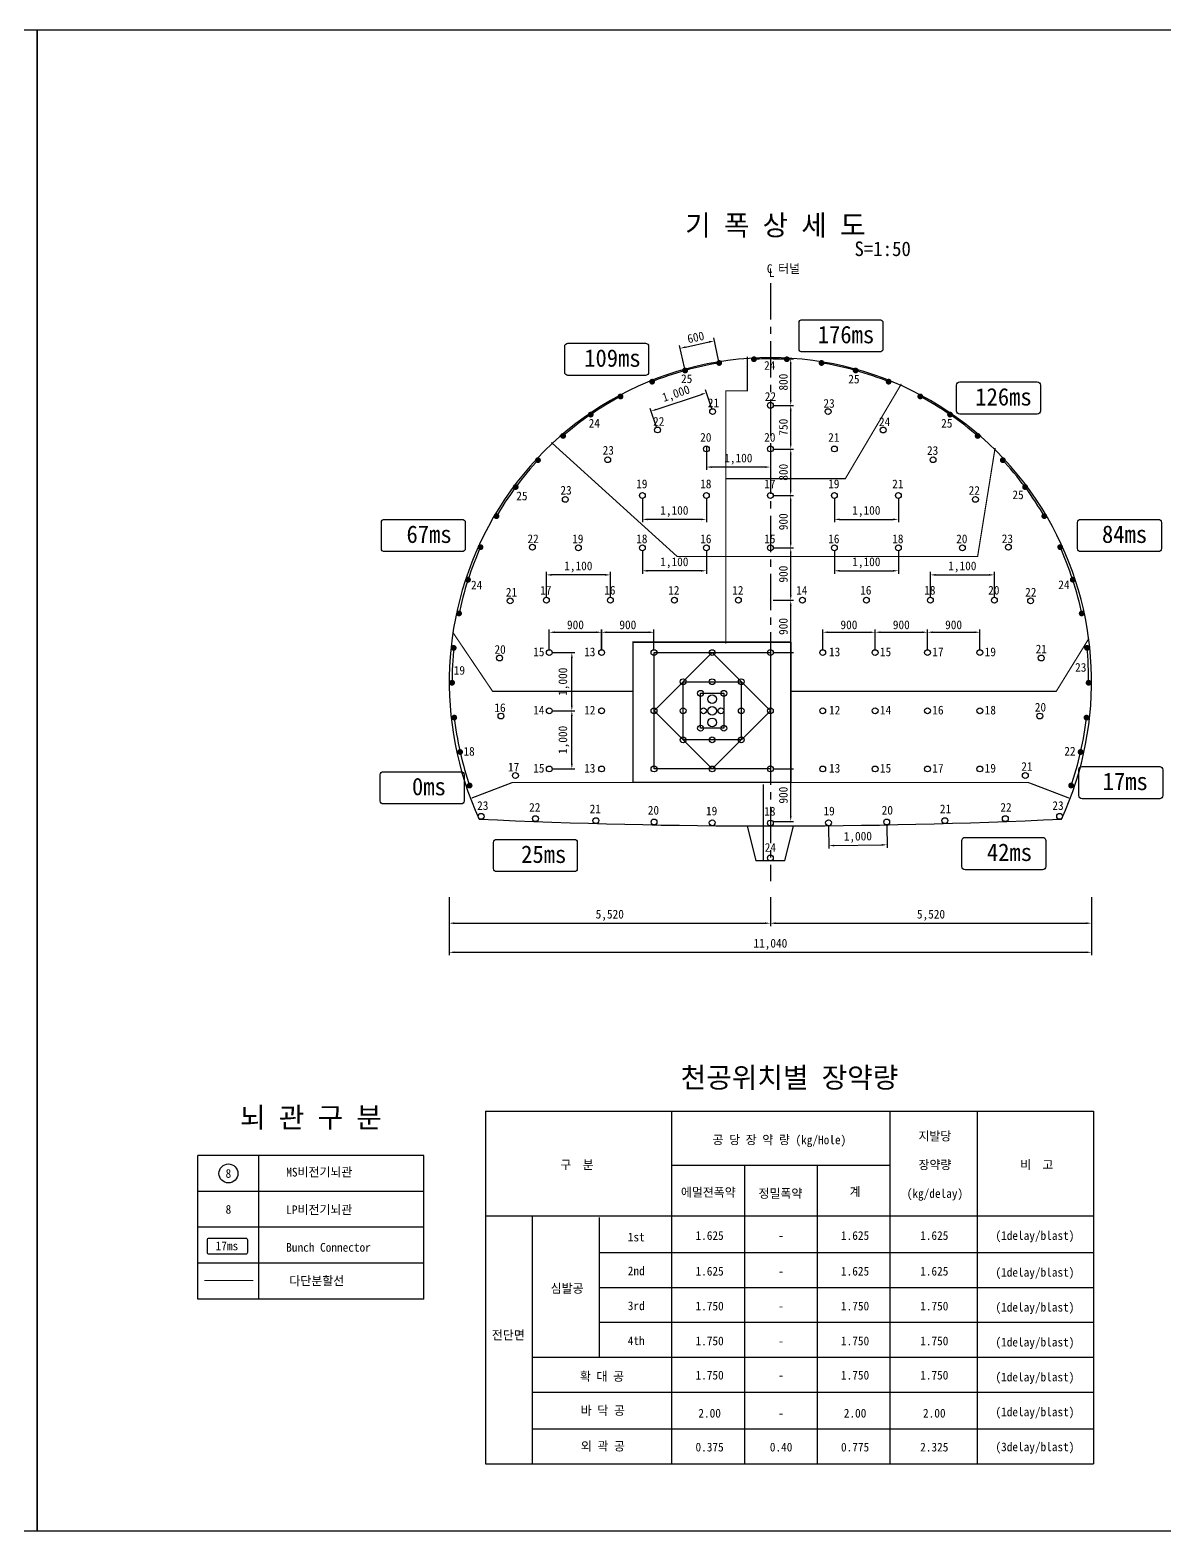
# Model space of a CAD drawing. Header units: millimetres. Extents: x -38550 to 41050, y -545 to 31259.
# Drawn here: x 1125 to 20631, y 2900 to 28700 of the extents above; entities that cross this region are included whole.
import ezdxf
from ezdxf.enums import TextEntityAlignment as Align

# ---------------------------------------------------------------- set-up
doc = ezdxf.new("R2010")
doc.units = ezdxf.units.MM
doc.header["$LTSCALE"] = 500
doc.header["$PDMODE"] = 1
doc.linetypes.add('A-CENTR01', pattern=[2, 1.25, -0.25, 0.25, -0.25])
doc.linetypes.add('A-DASHD01', pattern=[0.75, 0.5, -0.25])
for name, color, linetype in [('CS-BLST', 4, 'Continuous'), ('CS-BLST-HIDL', 2, 'A-DASHD01'), ('CS-BLST-LIN1', 2, 'Continuous'), ('CS-BLST-LIN3', 2, 'Continuous'), ('CS-BLST-TEX1', 6, 'Continuous'), ('CS-BLST-TEX2', 3, 'Continuous'), ('CS-CNTL', 1, 'A-CENTR01'), ('CS-DIMS', 1, 'Continuous'), ('CS-EXCV', 3, 'E-DIGLN01'), ('CS-MISC', 2, 'Continuous'), ('CS-TABL', 3, 'Continuous'), ('CS-TABL-LIN1', 4, 'Continuous'), ('CS-TABL-LIN2', 1, 'Continuous'), ('CS-TABL-TEX1', 6, 'Continuous'), ('CS-TABL-TEX2', 3, 'Continuous'), ('CS-TEX1', 6, 'Continuous'), ('CS-TEXT', 3, 'Continuous'), ('CX-PAPR', 2, 'Continuous')]:
    doc.layers.add(name, color=color, linetype=linetype)
doc.styles.get("Standard").update_dxf_attribs({"font": ''})
doc.styles.add('굴림체', font='')
doc.styles.get('Standard').set_extended_font_data('GulimChe')
doc.styles.get('굴림체').set_extended_font_data('GulimChe')
doc.linetypes.add('E-DIGLN01', pattern='A,0.9,-0.2,[19,kscals.shx,S=0.1,R=180,X=0,Y=0],0.9', length=2)
doc.dimstyles.new('DIM01-50', dxfattribs={"dimscale": 50, "dimtxt": 3, "dimasz": 1.8, "dimexe": 1, "dimexo": 1, "dimgap": 1, "dimtad": 1, "dimdec": 0, "dimzin": 9, "dimdsep": 46, "dimlunit": 6, "dimtxsty": '굴림체', "dimcen": 2.5, "dimclrt": 3, "dimadec": 4, "dimazin": 0, "dimtfac": 1, "dimtdec": 0, "dimtmove": 2, "dimatfit": 3, "dimfxl": 1, "dimtolj": 1, "dimtzin": 0, "dimarcsym": 0})

# ---------------------------------------------------------------- blocks, each defined once
blk = doc.blocks.new('*D4')
at = {"layer": 'CS-DIMS', "color": 0, "lineweight": -2, "transparency": 16777216}
for p, q in [((8329, 13797), (8329, 13297)), ((13849, 13797), (13849, 13297)), ((8419, 13347), (13759, 13347))]:
    blk.add_line(p, q, dxfattribs=at)
at = {"layer": 'CS-DIMS', "color": 0, "transparency": 16777216}
for points in [[(8419, 13362), (8419, 13332), (8329, 13347)], [(13759, 13362), (13759, 13332), (13849, 13347)]]:
    blk.add_solid(points, dxfattribs=at)
at = {"layer": 'Defpoints', "color": 0, "transparency": 16777216}
for p in [(8329, 13847), (13849, 13847), (13849, 13347)]:
    blk.add_point(p, dxfattribs=at)
at = {"layer": 'CS-DIMS', "color": 3, "transparency": 16777216, "insert": (11089, 13483), "char_height": 150, "attachment_point": 5, "style": '굴림체'}
blk.add_mtext('\\A1;5,520', dxfattribs=at)
blk = doc.blocks.new('*D5')
at = {"layer": 'CS-DIMS', "color": 0, "lineweight": -2, "transparency": 16777216}
for p, q in [((13849, 13797), (13849, 13297)), ((19370, 13797), (19370, 13297)), ((13939, 13347), (19280, 13347))]:
    blk.add_line(p, q, dxfattribs=at)
at = {"layer": 'CS-DIMS', "color": 0, "transparency": 16777216}
for points in [[(13939, 13362), (13939, 13332), (13849, 13347)], [(19280, 13362), (19280, 13332), (19370, 13347)]]:
    blk.add_solid(points, dxfattribs=at)
at = {"layer": 'Defpoints', "color": 0, "transparency": 16777216}
for p in [(13849, 13847), (19370, 13847), (19370, 13347)]:
    blk.add_point(p, dxfattribs=at)
at = {"layer": 'CS-DIMS', "color": 3, "transparency": 16777216, "insert": (16610, 13483), "char_height": 150, "attachment_point": 5, "style": '굴림체'}
blk.add_mtext('\\A1;5,520', dxfattribs=at)
blk = doc.blocks.new('*D6')
at = {"layer": 'CS-DIMS', "color": 0, "lineweight": -2, "transparency": 16777216}
for p, q in [((8329, 13297), (8329, 12797)), ((19370, 13297), (19370, 12797)), ((8419, 12847), (19280, 12847))]:
    blk.add_line(p, q, dxfattribs=at)
at = {"layer": 'CS-DIMS', "color": 0, "transparency": 16777216}
for points in [[(8419, 12862), (8419, 12832), (8329, 12847)], [(19280, 12862), (19280, 12832), (19370, 12847)]]:
    blk.add_solid(points, dxfattribs=at)
at = {"layer": 'Defpoints', "color": 0, "transparency": 16777216}
for p in [(8329, 13347), (19370, 13347), (19370, 12847)]:
    blk.add_point(p, dxfattribs=at)
at = {"layer": 'CS-DIMS', "color": 3, "transparency": 16777216, "insert": (13849, 12983), "char_height": 150, "attachment_point": 5, "style": '굴림체'}
blk.add_mtext('\\A1;11,040', dxfattribs=at)
blk = doc.blocks.new('*D7')
at = {"layer": 'CS-DIMS', "color": 0, "lineweight": -2, "transparency": 16777216}
for p, q in [((13899, 15998), (14249, 15998)), ((14199, 15188), (14199, 15908)), ((13899, 15098), (14249, 15098))]:
    blk.add_line(p, q, dxfattribs=at)
at = {"layer": 'CS-DIMS', "color": 0, "transparency": 16777216}
for points in [[(14184, 15908), (14214, 15908), (14199, 15998)], [(14184, 15188), (14214, 15188), (14199, 15098)]]:
    blk.add_solid(points, dxfattribs=at)
at = {"layer": 'Defpoints', "color": 0, "transparency": 16777216}
for p in [(13849, 15998), (14199, 15998), (13849, 15098)]:
    blk.add_point(p, dxfattribs=at)
at = {"layer": 'CS-DIMS', "color": 3, "transparency": 16777216, "insert": (14073, 15548), "char_height": 150, "attachment_point": 5, "rotation": 90, "style": '굴림체'}
blk.add_mtext('\\A1;900', dxfattribs=at)
blk = doc.blocks.new('*D8')
at = {"layer": 'CS-DIMS', "color": 0, "lineweight": -2, "transparency": 16777216}
for p, q in [((13899, 18898), (14249, 18898)), ((14199, 18088), (14199, 18808)), ((13899, 17998), (14249, 17998))]:
    blk.add_line(p, q, dxfattribs=at)
at = {"layer": 'CS-DIMS', "color": 0, "transparency": 16777216}
for points in [[(14184, 18808), (14214, 18808), (14199, 18898)], [(14184, 18088), (14214, 18088), (14199, 17998)]]:
    blk.add_solid(points, dxfattribs=at)
at = {"layer": 'Defpoints', "color": 0, "transparency": 16777216}
for p in [(13849, 18898), (14199, 18898), (13849, 17998)]:
    blk.add_point(p, dxfattribs=at)
at = {"layer": 'CS-DIMS', "color": 3, "transparency": 16777216, "insert": (14073, 18448), "char_height": 150, "attachment_point": 5, "rotation": 90, "style": '굴림체'}
blk.add_mtext('\\A1;900', dxfattribs=at)
blk = doc.blocks.new('*D9')
at = {"layer": 'CS-DIMS', "color": 0, "lineweight": -2, "transparency": 16777216}
for p, q in [((13899, 19798), (14249, 19798)), ((14199, 18988), (14199, 19708)), ((13899, 18898), (14249, 18898))]:
    blk.add_line(p, q, dxfattribs=at)
at = {"layer": 'CS-DIMS', "color": 0, "transparency": 16777216}
for points in [[(14184, 19708), (14214, 19708), (14199, 19798)], [(14184, 18988), (14214, 18988), (14199, 18898)]]:
    blk.add_solid(points, dxfattribs=at)
at = {"layer": 'Defpoints', "color": 0, "transparency": 16777216}
for p in [(13849, 19798), (14199, 19798), (13849, 18898)]:
    blk.add_point(p, dxfattribs=at)
at = {"layer": 'CS-DIMS', "color": 3, "transparency": 16777216, "insert": (14073, 19348), "char_height": 150, "attachment_point": 5, "rotation": 90, "style": '굴림체'}
blk.add_mtext('\\A1;900', dxfattribs=at)
blk = doc.blocks.new('*D10')
at = {"layer": 'CS-DIMS', "color": 0, "lineweight": -2, "transparency": 16777216}
for p, q in [((13899, 20698), (14249, 20698)), ((14199, 19888), (14199, 20608)), ((13899, 19798), (14249, 19798))]:
    blk.add_line(p, q, dxfattribs=at)
at = {"layer": 'CS-DIMS', "color": 0, "transparency": 16777216}
for points in [[(14184, 20608), (14214, 20608), (14199, 20698)], [(14184, 19888), (14214, 19888), (14199, 19798)]]:
    blk.add_solid(points, dxfattribs=at)
at = {"layer": 'Defpoints', "color": 0, "transparency": 16777216}
for p in [(13849, 20698), (14199, 20698), (13849, 19798)]:
    blk.add_point(p, dxfattribs=at)
at = {"layer": 'CS-DIMS', "color": 3, "transparency": 16777216, "insert": (14073, 20248), "char_height": 150, "attachment_point": 5, "rotation": 90, "style": '굴림체'}
blk.add_mtext('\\A1;900', dxfattribs=at)
blk = doc.blocks.new('*D11')
at = {"layer": 'CS-DIMS', "color": 0, "lineweight": -2, "transparency": 16777216}
for p, q in [((11649, 19748), (11649, 19355)), ((12749, 19748), (12749, 19355)), ((12659, 19405), (11739, 19405))]:
    blk.add_line(p, q, dxfattribs=at)
at = {"layer": 'CS-DIMS', "color": 0, "transparency": 16777216}
for points in [[(11739, 19420), (11739, 19390), (11649, 19405)], [(12659, 19420), (12659, 19390), (12749, 19405)]]:
    blk.add_solid(points, dxfattribs=at)
at = {"layer": 'Defpoints', "color": 0, "transparency": 16777216}
for p in [(11649, 19798), (12749, 19798, 0), (11649, 19405)]:
    blk.add_point(p, dxfattribs=at)
at = {"layer": 'CS-DIMS', "color": 3, "transparency": 16777216, "insert": (12199, 19541), "char_height": 150, "attachment_point": 5, "style": '굴림체'}
blk.add_mtext('\\A1;1,100', dxfattribs=at)
blk = doc.blocks.new('*D12')
at = {"layer": 'CS-DIMS', "color": 0, "lineweight": -2, "transparency": 16777216}
for p, q in [((11649, 20648), (11649, 20238)), ((12749, 20648), (12749, 20238)), ((12659, 20288), (11739, 20288))]:
    blk.add_line(p, q, dxfattribs=at)
at = {"layer": 'CS-DIMS', "color": 0, "transparency": 16777216}
for points in [[(11739, 20303), (11739, 20273), (11649, 20288)], [(12659, 20303), (12659, 20273), (12749, 20288)]]:
    blk.add_solid(points, dxfattribs=at)
at = {"layer": 'Defpoints', "color": 0, "transparency": 16777216}
for p in [(11649, 20698), (12749, 20698, 0), (11649, 20288)]:
    blk.add_point(p, dxfattribs=at)
at = {"layer": 'CS-DIMS', "color": 3, "transparency": 16777216, "insert": (12199, 20424), "char_height": 150, "attachment_point": 5, "style": '굴림체'}
blk.add_mtext('\\A1;1,100', dxfattribs=at)
blk = doc.blocks.new('*D13')
at = {"layer": 'CS-DIMS', "color": 0, "lineweight": -2, "transparency": 16777216}
for p, q in [((10050, 18048), (10050, 18398)), ((10140, 18348), (10859, 18348)), ((10949, 18049), (10949, 18398))]:
    blk.add_line(p, q, dxfattribs=at)
at = {"layer": 'CS-DIMS', "color": 0, "transparency": 16777216}
for points in [[(10140, 18363), (10140, 18333), (10050, 18348)], [(10859, 18363), (10859, 18333), (10949, 18348)]]:
    blk.add_solid(points, dxfattribs=at)
at = {"layer": 'Defpoints', "color": 0, "transparency": 16777216}
for p in [(10949, 18348), (10050, 17998), (10949, 17999)]:
    blk.add_point(p, dxfattribs=at)
at = {"layer": 'CS-DIMS', "color": 3, "transparency": 16777216, "insert": (10499, 18475), "char_height": 150, "attachment_point": 5, "style": '굴림체'}
blk.add_mtext('\\A1;900', dxfattribs=at)
blk = doc.blocks.new('*D14')
at = {"layer": 'CS-DIMS', "color": 0, "lineweight": -2, "transparency": 16777216}
for p, q in [((10100, 16998), (10487, 16998)), ((10437, 16088), (10437, 16908)), ((10100, 15998), (10487, 15998))]:
    blk.add_line(p, q, dxfattribs=at)
at = {"layer": 'CS-DIMS', "color": 0, "transparency": 16777216}
for points in [[(10422, 16908), (10452, 16908), (10437, 16998)], [(10422, 16088), (10452, 16088), (10437, 15998)]]:
    blk.add_solid(points, dxfattribs=at)
at = {"layer": 'Defpoints', "color": 0, "transparency": 16777216}
for p in [(10050, 16998), (10437, 16998), (10050, 15998)]:
    blk.add_point(p, dxfattribs=at)
at = {"layer": 'CS-DIMS', "color": 3, "transparency": 16777216, "insert": (10301, 16498), "char_height": 150, "attachment_point": 5, "rotation": 90, "style": '굴림체'}
blk.add_mtext('\\A1;1,000', dxfattribs=at)
blk = doc.blocks.new('*D15')
at = {"layer": 'CS-DIMS', "color": 0, "lineweight": -2, "transparency": 16777216}
for p, q in [((10100, 17998), (10487, 17998)), ((10437, 17088), (10437, 17908)), ((10100, 16998), (10487, 16998))]:
    blk.add_line(p, q, dxfattribs=at)
at = {"layer": 'CS-DIMS', "color": 0, "transparency": 16777216}
for points in [[(10422, 17908), (10452, 17908), (10437, 17998)], [(10422, 17088), (10452, 17088), (10437, 16998)]]:
    blk.add_solid(points, dxfattribs=at)
at = {"layer": 'Defpoints', "color": 0, "transparency": 16777216}
for p in [(10050, 17998), (10437, 17998), (10050, 16998)]:
    blk.add_point(p, dxfattribs=at)
at = {"layer": 'CS-DIMS', "color": 3, "transparency": 16777216, "insert": (10301, 17498), "char_height": 150, "attachment_point": 5, "rotation": 90, "style": '굴림체'}
blk.add_mtext('\\A1;1,000', dxfattribs=at)
blk = doc.blocks.new('*D16')
at = {"layer": 'CS-DIMS', "color": 0, "lineweight": -2, "transparency": 16777216}
for p, q in [((13899, 21498), (14249, 21498)), ((14199, 20788), (14199, 21408)), ((13899, 20698), (14249, 20698))]:
    blk.add_line(p, q, dxfattribs=at)
at = {"layer": 'CS-DIMS', "color": 0, "transparency": 16777216}
for points in [[(14184, 21408), (14214, 21408), (14199, 21498)], [(14184, 20788), (14214, 20788), (14199, 20698)]]:
    blk.add_solid(points, dxfattribs=at)
at = {"layer": 'Defpoints', "color": 0, "transparency": 16777216}
for p in [(13849, 21498, 0), (14199, 21498), (13849, 20698)]:
    blk.add_point(p, dxfattribs=at)
at = {"layer": 'CS-DIMS', "color": 3, "transparency": 16777216, "insert": (14073, 21098), "char_height": 150, "attachment_point": 5, "rotation": 90, "style": '굴림체'}
blk.add_mtext('\\A1;800', dxfattribs=at)
blk = doc.blocks.new('*D17')
at = {"layer": 'CS-DIMS', "color": 0, "lineweight": -2, "transparency": 16777216}
for p, q in [((13899, 23048), (14249, 23048)), ((14199, 22338), (14199, 22958)), ((13899, 22248), (14249, 22248))]:
    blk.add_line(p, q, dxfattribs=at)
at = {"layer": 'CS-DIMS', "color": 0, "transparency": 16777216}
for points in [[(14184, 22958), (14214, 22958), (14199, 23048)], [(14184, 22338), (14214, 22338), (14199, 22248)]]:
    blk.add_solid(points, dxfattribs=at)
at = {"layer": 'Defpoints', "color": 0, "transparency": 16777216}
for p in [(13849, 23048), (14199, 23048), (13849, 22248)]:
    blk.add_point(p, dxfattribs=at)
at = {"layer": 'CS-DIMS', "color": 3, "transparency": 16777216, "insert": (14073, 22648), "char_height": 150, "attachment_point": 5, "rotation": 90, "style": '굴림체'}
blk.add_mtext('\\A1;800', dxfattribs=at)
blk = doc.blocks.new('*D18')
at = {"layer": 'CS-DIMS', "color": 0, "lineweight": -2, "transparency": 16777216}
for p, q in [((13899, 22248), (14249, 22248)), ((14199, 21588), (14199, 22158)), ((13899, 21498), (14249, 21498))]:
    blk.add_line(p, q, dxfattribs=at)
at = {"layer": 'CS-DIMS', "color": 0, "transparency": 16777216}
for points in [[(14184, 22158), (14214, 22158), (14199, 22248)], [(14184, 21588), (14214, 21588), (14199, 21498)]]:
    blk.add_solid(points, dxfattribs=at)
at = {"layer": 'Defpoints', "color": 0, "transparency": 16777216}
for p in [(13849, 22248), (14199, 22248), (13849, 21498)]:
    blk.add_point(p, dxfattribs=at)
at = {"layer": 'CS-DIMS', "color": 3, "transparency": 16777216, "insert": (14073, 21873), "char_height": 150, "attachment_point": 5, "rotation": 90, "style": '굴림체'}
blk.add_mtext('\\A1;750', dxfattribs=at)
blk = doc.blocks.new('*D19')
at = {"layer": 'CS-DIMS', "color": 0, "lineweight": -2, "transparency": 16777216}
for p, q in [((9999, 18948), (9999, 19384)), ((11099, 18948), (11099, 19384)), ((11009, 19334), (10089, 19334))]:
    blk.add_line(p, q, dxfattribs=at)
at = {"layer": 'CS-DIMS', "color": 0, "transparency": 16777216}
for points in [[(10089, 19349), (10089, 19319), (9999, 19334)], [(11009, 19349), (11009, 19319), (11099, 19334)]]:
    blk.add_solid(points, dxfattribs=at)
at = {"layer": 'Defpoints', "color": 0, "transparency": 16777216}
for p in [(9999, 19334), (9999, 18898), (11099, 18898, 0)]:
    blk.add_point(p, dxfattribs=at)
at = {"layer": 'CS-DIMS', "color": 3, "transparency": 16777216, "insert": (10549, 19470), "char_height": 150, "attachment_point": 5, "style": '굴림체'}
blk.add_mtext('\\A1;1,100', dxfattribs=at)
blk = doc.blocks.new('*D20')
at = {"layer": 'CS-DIMS', "color": 0, "lineweight": -2, "transparency": 16777216}
for p, q in [((10950, 18048), (10950, 18398)), ((11040, 18348), (11759, 18348)), ((11849, 18049), (11849, 18398))]:
    blk.add_line(p, q, dxfattribs=at)
at = {"layer": 'CS-DIMS', "color": 0, "transparency": 16777216}
for points in [[(11040, 18363), (11040, 18333), (10950, 18348)], [(11759, 18363), (11759, 18333), (11849, 18348)]]:
    blk.add_solid(points, dxfattribs=at)
at = {"layer": 'Defpoints', "color": 0, "transparency": 16777216}
for p in [(11849, 18348), (10950, 17998), (11849, 17999)]:
    blk.add_point(p, dxfattribs=at)
at = {"layer": 'CS-DIMS', "color": 3, "transparency": 16777216, "insert": (11399, 18475), "char_height": 150, "attachment_point": 5, "style": '굴림체'}
blk.add_mtext('\\A1;900', dxfattribs=at)
blk = doc.blocks.new('*D21')
at = {"layer": 'CS-DIMS', "color": 0, "lineweight": -2, "transparency": 16777216}
for p, q in [((14750, 18048), (14750, 18398)), ((14840, 18348), (15559, 18348)), ((15649, 18048), (15649, 18398))]:
    blk.add_line(p, q, dxfattribs=at)
at = {"layer": 'CS-DIMS', "color": 0, "transparency": 16777216}
for points in [[(14840, 18363), (14840, 18333), (14750, 18348)], [(15559, 18363), (15559, 18333), (15649, 18348)]]:
    blk.add_solid(points, dxfattribs=at)
at = {"layer": 'Defpoints', "color": 0, "transparency": 16777216}
for p in [(15649, 18348), (14750, 17998), (15649, 17998)]:
    blk.add_point(p, dxfattribs=at)
at = {"layer": 'CS-DIMS', "color": 3, "transparency": 16777216, "insert": (15200, 18475), "char_height": 150, "attachment_point": 5, "style": '굴림체'}
blk.add_mtext('\\A1;900', dxfattribs=at)
blk = doc.blocks.new('*D22')
at = {"layer": 'CS-DIMS', "color": 0, "lineweight": -2, "transparency": 16777216}
for p, q in [((15650, 18048), (15650, 18398)), ((15740, 18348), (16459, 18348)), ((16549, 18048), (16549, 18398))]:
    blk.add_line(p, q, dxfattribs=at)
at = {"layer": 'CS-DIMS', "color": 0, "transparency": 16777216}
for points in [[(15740, 18363), (15740, 18333), (15650, 18348)], [(16459, 18363), (16459, 18333), (16549, 18348)]]:
    blk.add_solid(points, dxfattribs=at)
at = {"layer": 'Defpoints', "color": 0, "transparency": 16777216}
for p in [(16549, 18348), (15650, 17998), (16549, 17998)]:
    blk.add_point(p, dxfattribs=at)
at = {"layer": 'CS-DIMS', "color": 3, "transparency": 16777216, "insert": (16100, 18475), "char_height": 150, "attachment_point": 5, "style": '굴림체'}
blk.add_mtext('\\A1;900', dxfattribs=at)
blk = doc.blocks.new('*D23')
at = {"layer": 'CS-DIMS', "color": 0, "lineweight": -2, "transparency": 16777216}
for p, q in [((16549, 18048), (16549, 18398)), ((16639, 18348), (17359, 18348)), ((17449, 18048), (17449, 18398))]:
    blk.add_line(p, q, dxfattribs=at)
at = {"layer": 'CS-DIMS', "color": 0, "transparency": 16777216}
for points in [[(16639, 18363), (16639, 18333), (16549, 18348)], [(17359, 18363), (17359, 18333), (17449, 18348)]]:
    blk.add_solid(points, dxfattribs=at)
at = {"layer": 'Defpoints', "color": 0, "transparency": 16777216}
for p in [(17449, 18348), (16549, 17998), (17449, 17998)]:
    blk.add_point(p, dxfattribs=at)
at = {"layer": 'CS-DIMS', "color": 3, "transparency": 16777216, "insert": (16999, 18475), "char_height": 150, "attachment_point": 5, "style": '굴림체'}
blk.add_mtext('\\A1;900', dxfattribs=at)
blk = doc.blocks.new('*D24')
at = {"layer": 'CS-DIMS', "color": 0, "lineweight": -2, "transparency": 16777216}
for p, q in [((14949, 19748), (14949, 19355)), ((16049, 19748), (16049, 19355)), ((15039, 19405), (15959, 19405))]:
    blk.add_line(p, q, dxfattribs=at)
at = {"layer": 'CS-DIMS', "color": 0, "transparency": 16777216}
for points in [[(15039, 19420), (15039, 19390), (14949, 19405)], [(15959, 19420), (15959, 19390), (16049, 19405)]]:
    blk.add_solid(points, dxfattribs=at)
at = {"layer": 'Defpoints', "color": 0, "transparency": 16777216}
for p in [(14949, 19798, 0), (16049, 19798), (16049, 19405)]:
    blk.add_point(p, dxfattribs=at)
at = {"layer": 'CS-DIMS', "color": 3, "transparency": 16777216, "insert": (15499, 19541), "char_height": 150, "attachment_point": 5, "rotation": 0.0002, "style": '굴림체'}
blk.add_mtext('\\A1;1,100', dxfattribs=at)
blk = doc.blocks.new('*D25')
at = {"layer": 'CS-DIMS', "color": 0, "lineweight": -2, "transparency": 16777216}
for p, q in [((14949, 20648), (14949, 20238)), ((16049, 20648), (16049, 20238)), ((15039, 20288), (15959, 20288))]:
    blk.add_line(p, q, dxfattribs=at)
at = {"layer": 'CS-DIMS', "color": 0, "transparency": 16777216}
for points in [[(15039, 20303), (15039, 20273), (14949, 20288)], [(15959, 20303), (15959, 20273), (16049, 20288)]]:
    blk.add_solid(points, dxfattribs=at)
at = {"layer": 'Defpoints', "color": 0, "transparency": 16777216}
for p in [(14949, 20698, 0), (16049, 20698), (16049, 20288)]:
    blk.add_point(p, dxfattribs=at)
at = {"layer": 'CS-DIMS', "color": 3, "transparency": 16777216, "insert": (15499, 20424), "char_height": 150, "attachment_point": 5, "rotation": 0.0002, "style": '굴림체'}
blk.add_mtext('\\A1;1,100', dxfattribs=at)
blk = doc.blocks.new('*D26')
at = {"layer": 'CS-DIMS', "color": 0, "lineweight": -2, "transparency": 16777216}
for p, q in [((16599, 18948), (16599, 19384)), ((17699, 18949), (17699, 19384)), ((16689, 19334), (17609, 19334))]:
    blk.add_line(p, q, dxfattribs=at)
at = {"layer": 'CS-DIMS', "color": 0, "transparency": 16777216}
for points in [[(16689, 19349), (16689, 19319), (16599, 19334)], [(17609, 19349), (17609, 19319), (17699, 19334)]]:
    blk.add_solid(points, dxfattribs=at)
at = {"layer": 'Defpoints', "color": 0, "transparency": 16777216}
for p in [(17699, 19334), (16599, 18898, 0), (17699, 18899)]:
    blk.add_point(p, dxfattribs=at)
at = {"layer": 'CS-DIMS', "color": 3, "transparency": 16777216, "insert": (17149, 19470), "char_height": 150, "attachment_point": 5, "rotation": 0.0002, "style": '굴림체'}
blk.add_mtext('\\A1;1,100', dxfattribs=at)
blk = doc.blocks.new('*D27')
at = {"layer": 'CS-DIMS', "color": 0, "lineweight": -2, "transparency": 16777216}
for p, q in [((14850, 15023), (14855, 14631)), ((15850, 15037), (15855, 14645)), ((14945, 14682), (15764, 14693))]:
    blk.add_line(p, q, dxfattribs=at)
at = {"layer": 'CS-DIMS', "color": 0, "transparency": 16777216}
for points in [[(15764, 14708), (15765, 14678), (15854, 14695)], [(14945, 14697), (14945, 14667), (14855, 14681)]]:
    blk.add_solid(points, dxfattribs=at)
at = {"layer": 'Defpoints', "color": 0, "transparency": 16777216}
for p in [(14849, 15073), (15849, 15087), (15854, 14695)]:
    blk.add_point(p, dxfattribs=at)
at = {"layer": 'CS-DIMS', "color": 3, "transparency": 16777216, "insert": (15353, 14824), "char_height": 150, "attachment_point": 5, "rotation": 0.8031, "style": '굴림체'}
blk.add_mtext('\\A1;1,000', dxfattribs=at)
blk = doc.blocks.new('*D28')
at = {"layer": 'CS-DIMS', "color": 0, "lineweight": -2, "transparency": 16777216}
for p, q in [((12374, 22897), (12290, 23278)), ((12389, 23249), (12799, 23339)), ((12960, 23026), (12876, 23407))]:
    blk.add_line(p, q, dxfattribs=at)
at = {"layer": 'CS-DIMS', "color": 0, "transparency": 16777216}
for points in [[(12386, 23263), (12392, 23234), (12301, 23229)], [(12796, 23354), (12802, 23324), (12887, 23358)]]:
    blk.add_solid(points, dxfattribs=at)
at = {"layer": 'Defpoints', "color": 0, "transparency": 16777216}
for p in [(12887, 23358), (12970, 22977), (12385, 22848)]:
    blk.add_point(p, dxfattribs=at)
at = {"layer": 'CS-DIMS', "color": 3, "transparency": 16777216, "insert": (12567, 23418), "char_height": 150, "attachment_point": 5, "rotation": 12.3985, "style": '굴림체'}
blk.add_mtext('\\A1;600', dxfattribs=at)
blk = doc.blocks.new('*D29')
at = {"layer": 'CS-DIMS', "color": 0, "lineweight": -2, "transparency": 16777216}
for p, q in [((12841, 22189), (12733, 22513)), ((11895, 21872), (11786, 22197)), ((11888, 22178), (12663, 22437))]:
    blk.add_line(p, q, dxfattribs=at)
at = {"layer": 'CS-DIMS', "color": 0, "transparency": 16777216}
for points in [[(12659, 22451), (12668, 22423), (12749, 22466)], [(11883, 22192), (11892, 22164), (11802, 22149)]]:
    blk.add_solid(points, dxfattribs=at)
at = {"layer": 'Defpoints', "color": 0, "transparency": 16777216}
for p in [(12749, 22466), (12857, 22141), (11911, 21825)]:
    blk.add_point(p, dxfattribs=at)
at = {"layer": 'CS-DIMS', "color": 3, "transparency": 16777216, "insert": (12232, 22437), "char_height": 150, "attachment_point": 5, "rotation": 18.4826, "style": '굴림체'}
blk.add_mtext('\\A1;1,000', dxfattribs=at)
blk = doc.blocks.new('*D30')
at = {"layer": 'CS-DIMS', "color": 0, "lineweight": -2, "transparency": 16777216}
for p, q in [((12749, 21548), (12749, 21138)), ((13849, 21548), (13849, 21138)), ((13759, 21188), (12839, 21188))]:
    blk.add_line(p, q, dxfattribs=at)
at = {"layer": 'CS-DIMS', "color": 0, "transparency": 16777216}
for points in [[(12839, 21203), (12839, 21173), (12749, 21188)], [(13759, 21203), (13759, 21173), (13849, 21188)]]:
    blk.add_solid(points, dxfattribs=at)
at = {"layer": 'Defpoints', "color": 0, "transparency": 16777216}
for p in [(12749, 21598), (13849, 21598, 0), (12749, 21188)]:
    blk.add_point(p, dxfattribs=at)
at = {"layer": 'CS-DIMS', "color": 3, "transparency": 16777216, "insert": (13299, 21324), "char_height": 150, "attachment_point": 5, "style": '굴림체'}
blk.add_mtext('\\A1;1,100', dxfattribs=at)

msp = doc.modelspace()

# ---------------------------------------------------------------- linework, layer by layer
at = {"layer": 'CS-BLST', "lineweight": 0, "const_width": 50}
for points in [[(12954.2, 22958.1, 1), (12986.7, 22996.1, 1)], [(13548.5, 23024, 1), (13584.9, 23058.3, 1)], [(14150.5, 23024, -1), (14114.1, 23058.3, -1)], [(14744.8, 22958.1, -1), (14712.3, 22996.1, -1)], [(11805.3, 22633.2, 1), (11828.6, 22677.4, 1)], [(12370.8, 22827.3, 1), (12398.9, 22868.7, 1)], [(15328.2, 22827.3, -1), (15300.1, 22868.7, -1)], [(15893.7, 22633.2, -1), (15870.4, 22677.4, -1)], [(11264.5, 22378.1, 1), (11282.8, 22424.6, 1)], [(16434.5, 22378.1, -1), (16416.2, 22424.6, -1)], [(10755, 22065.1, 1), (10768.1, 22113.4, 1)], [(16944, 22065.1, -1), (16930.9, 22113.4, -1)], [(10283, 21698.1, 1), (10290.7, 21747.5, 1)], [(17416, 21698.1, -1), (17408.3, 21747.5, -1)], [(9854.1, 21281.4, 1), (9856.4, 21331.4, 1)], [(17844.9, 21281.4, -1), (17842.6, 21331.4, -1)], [(9473.7, 20820.2, 1), (9470.5, 20870.1, 1)], [(18225.3, 20820.2, -1), (18228.5, 20870.1, -1)], [(9146.2, 20319.9, 1), (9137.5, 20369.1, 1)], [(18552.8, 20319.9, -1), (18561.5, 20369.1, -1)], [(8874.9, 19787, 1), (8861, 19835, 1)], [(18824.1, 19787, -1), (18838, 19835, -1)], [(8662.1, 19228.2, 1), (8643.1, 19274.4, 1)], [(19036.9, 19228.2, -1), (19055.9, 19274.4, -1)], [(8510.3, 18649.8, 1), (8486.5, 18693.7, 1)], [(19188.7, 18649.8, -1), (19212.5, 18693.7, -1)], [(8421.2, 18058.5, 1), (8392.8, 18099.6, 1)], [(19277.8, 18058.5, -1), (19306.2, 18099.6, -1)], [(8395.9, 17461, 1), (8363.3, 17498.9, 1)], [(19303.1, 17461, -1), (19335.7, 17498.9, -1)], [(8434.6, 16864.3, 1), (8398.1, 16898.5, 1)], [(19264.4, 16864.3, -1), (19300.9, 16898.5, -1)], [(8536.9, 16275.1, 1), (8496.9, 16305.2, 1)], [(19162.1, 16275.1, -1), (19202.1, 16305.2, -1)], [(8701.6, 15700.2, 1), (8658.7, 15725.9, 1)], [(18997.4, 15700.2, -1), (19040.3, 15725.9, -1)]]:
    msp.add_lwpolyline(points, format="xyb", close=True, dxfattribs=at)
at = {"layer": 'CS-BLST'}
for centre, radius in [((12857.2, 22141.4), 50), ((13849.5, 22248.5), 50), ((14841.8, 22141.4), 50), ((11910.6, 21825), 50), ((15788.4, 21824.9), 50), ((12749.5, 21498.5), 50), ((13849.5, 21498.5), 50), ((14949.5, 21498.5, 0), 50), ((11053.3, 21313.8), 50), ((16645.7, 21313.8), 50), ((10324.9, 20631.5), 50), ((11649.5, 20698.5, 0), 50), ((12749.5, 20698.5, 0), 50), ((13849.5, 20698.5), 50), ((14949.5, 20698.5, 0), 50), ((16049.5, 20698.5), 50), ((17374.1, 20631.5), 50), ((9758.8, 19809.6), 50), ((10549.5, 19798.5), 50), ((11649.5, 19798.5), 50), ((12749.5, 19798.5, 0), 50), ((13849.5, 19798.5), 50), ((14949.5, 19798.5, 0), 50), ((16049.5, 19798.5), 50), ((17149.5, 19798.5, 0), 50), ((17940.2, 19809.5), 50), ((9377.2, 18887.2), 50), ((9999.5, 18898.5, 0), 50), ((11099.5, 18898.5), 50), ((12199.5, 18898.5), 50), ((13299.5, 18898.5, 0), 50), ((14399.5, 18898.5), 50), ((15499.5, 18898.5, 0), 50), ((16599.5, 18898.5), 50), ((17699.5, 18898.5, 0), 50), ((18321.8, 18887.1), 50), ((9194.7, 17905.8), 50), ((10049.5, 17998.4), 50), ((10949.5, 17998.5), 50), ((11849.5, 17998.5), 50), ((12849.5, 17998.5), 50), ((13849.5, 17998.5), 50), ((14749.5, 17998.5), 50), ((15649.5, 17998.5), 50), ((16549.5, 17998.5), 50), ((17449.5, 17998.5), 50), ((18504.3, 17905.8), 50), ((12349.5, 17498.5), 50), ((12849.5, 17498.5), 50), ((13349.5, 17498.5), 50), ((12649.5, 17298.5), 50), ((13049.5, 17298.5), 50), ((10049.5, 16998.4), 50), ((10949.5, 16998.5), 50), ((11849.5, 16998.5), 50), ((12349.5, 16998.5), 50), ((12699.5, 16998.5), 50), ((12849.5, 17198.5), 75), ((12849.5, 16998.5), 75), ((12999.5, 16998.5), 50), ((13349.5, 16998.5), 50), ((13849.5, 16998.5), 50), ((14749.5, 16998.5), 50), ((15649.5, 16998.5), 50), ((16549.5, 16998.5), 50), ((17449.5, 16998.5), 50), ((9219, 16907.9), 50), ((12849.5, 16798.5), 75), ((18479.9, 16907.9), 50), ((12349.5, 16498.5), 50), ((12649.5, 16698.5), 50), ((12849.5, 16498.5), 50), ((13049.5, 16698.5), 50), ((13349.5, 16498.5), 50), ((10049.5, 15998.4), 50), ((10949.5, 15998.5), 50), ((11849.5, 15998.5), 50), ((12849.5, 15998.5), 50), ((13849.5, 15998.5), 50), ((14749.5, 15998.5), 50), ((15649.5, 15998.5), 50), ((16549.5, 15998.5), 50), ((17449.5, 15998.5), 50), ((9467.7, 15885), 50), ((18231.3, 15885), 50), ((8877.8, 15184.1), 50), ((18821.2, 15184.1), 50), ((9811.4, 15144.7), 50), ((10850.3, 15110.5), 50), ((11850.1, 15087.2), 50), ((12849.8, 15073.1), 50), ((13849.5, 15068.5), 50), ((14849.2, 15073.1), 50), ((15848.9, 15087.2), 50), ((16848.7, 15110.5), 50), ((17887.6, 15144.7), 50), ((13849.5, 14468.5), 50)]:
    msp.add_circle(centre, radius, dxfattribs=at)
at = {"layer": 'CS-BLST-HIDL', "const_width": 20}
for points in [[(13452.4, 23084.1), (13452.4, 22496.8), (13084.3, 22496.8), (13084.3, 18150.2)], [(13084.3, 20988.7), (15137.8, 20988.7), (16100.6, 22616.7)], [(13084.3, 19649.8), (12248.5, 19649.8), (10086.6, 21609.8)], [(13084.3, 19649.8), (17411.1, 19649.8), (17711.7, 21514.3)], [(11489.3, 17333.2), (9075.4, 17333.2), (8390, 18348.7)], [(14199.5, 17333.2), (18763.1, 17333.2), (19323.8, 18241.3)], [(11489.3, 15764.4), (9413, 15764.4), (8716.5, 15498.3)], [(13728.7, 14418.5), (13728.7, 15734.4)], [(14199.5, 15764.4), (18286, 15764.4), (18982.5, 15498.3)], [(4120.4, 7205.9), (4964.5, 7205.9)]]:
    msp.add_lwpolyline(points, dxfattribs=at)
msp.add_lwpolyline([(14199.5, 18180.2), (11489.3, 18180.2), (11489.3, 15764.4), (14199.5, 15764.4)], close=True, dxfattribs=at)
at = {"layer": 'CS-BLST-LIN1'}
for points in [[(11849.5, 16998.5), (12849.5, 17998.5), (13849.5, 16998.5), (12849.5, 15998.5), (11849.5, 16998.5)], [(11849.5, 17998.5), (13849.5, 17998.5), (13849.5, 15998.5), (11849.5, 15998.5), (11849.5, 17998.5)], [(12349.5, 17498.5), (13349.5, 17498.5), (13349.5, 16498.5), (12349.5, 16498.5), (12349.5, 17498.5)], [(12649.5, 17298.5), (13049.5, 17298.5), (13049.5, 16698.5), (12649.5, 16698.5), (12649.5, 17298.5)]]:
    msp.add_lwpolyline(points, dxfattribs=at)
at = {"layer": 'CS-BLST-LIN3', "flags": 128}
for points in [[(12995.1, 22981.1, 0.0574024), (11793.8, 22645.9)], [(13849.5, 23048.5, 0.0141248), (13541.8, 23039.8, 0.0141248)], [(14157.2, 23039.8, 0.0141248), (13849.5, 23048.5)], [(15905.2, 22645.9, 0.0574024), (14703.9, 22981.1)], [(11295.7, 22413.1, 0.0574024), (10268, 21706.4)], [(17431, 21706.4, 0.0574024), (16403.3, 22413.1)], [(9872.3, 21324.7, 0.0573714), (9129.7, 20323.5, 0.0000301), (9129.3, 20322.9)], [(18569.7, 20322.9, 0.0000301), (18569.3, 20323.5, 0.0573714), (17826.7, 21324.7)], [(8878.2, 19833.8, 0.0558616), (8493.3, 18647.3)], [(19205.7, 18647.3, 0.0558616), (18820.8, 19833.8)], [(8409.6, 18103.9, 0.029026), (8379.8, 17455)], [(19319.2, 17455, 0.029026), (19289.4, 18103.9)], [(8413.5, 16906.2, 0.0558616), (8688.3, 15689.4)], [(19010.7, 15689.4, 0.0558616), (19285.5, 16906.2, 0.0558616)]]:
    msp.add_lwpolyline(points, format="xyb", dxfattribs=at)
at = {"layer": 'CS-CNTL'}
msp.add_line((13849.5, 24350.2), (13849.5, 14069.2), dxfattribs=at)
at = {"layer": 'CS-EXCV'}
for q in [(14249.5, 15018.5), (13599.5, 14418.5)]:
    msp.add_line((14099.5, 14418.5), q, dxfattribs=at)
at = {"layer": 'CS-EXCV', "flags": 128}
msp.add_lwpolyline([(18854, 15135.5, 0.2431568), (18612.6, 20318.5, 0.5773503), (9086.4, 20318.5, 0.2431568), (8845, 15135.5, 0.2424339)], format="xyb", dxfattribs=at)
msp.add_lwpolyline([(13449.5, 15018.5), (13599.5, 14418.5)], dxfattribs=at)
at = {"layer": 'CS-EXCV'}
msp.add_arc((13849.5, 122062.9), 107044.4, 267.320327, 272.679673, dxfattribs=at)
at = {"layer": 'CS-MISC'}
msp.add_lwpolyline([(11489.3, 18180.2), (14199.5, 18180.2), (14199.5, 15764.4), (11489.3, 15764.4)], close=True, dxfattribs=at)
at = {"layer": 'CS-TABL'}
for points in [[(14342.2, 23220.4), (14342.2, 23665.9, -0.4142136), (14397.1, 23720.8), (15728.8, 23720.8, -0.4142136), (15783.7, 23665.9), (15783.7, 23220.4, -0.4142136), (15728.8, 23165.6), (14397.1, 23165.6, -0.4142136)], [(10315.2, 22816.7), (10315.2, 23262.1, -0.4142136), (10370.1, 23317), (11701.7, 23317, -0.4142136), (11756.6, 23262.1), (11756.6, 22816.7, -0.4142136), (11701.7, 22761.8), (10370.1, 22761.8, -0.4142136)], [(17049.3, 22150.5), (17049.3, 22596, -0.4142136), (17104.1, 22650.9), (18435.8, 22650.9, -0.4142136), (18490.7, 22596), (18490.7, 22150.5, -0.4142136), (18435.8, 22095.7), (17104.1, 22095.7, -0.4142136)], [(7163.7, 19788.7), (7163.7, 20234.1, -0.4142136), (7218.6, 20289), (8550.3, 20289, -0.4142136), (8605.2, 20234.1), (8605.2, 19788.7, -0.4142136), (8550.3, 19733.8), (7218.6, 19733.8, -0.4142136)], [(19130.1, 19788.7), (19130.1, 20234.1, -0.4142136), (19184.9, 20289), (20516.6, 20289, -0.4142136), (20571.5, 20234.1), (20571.5, 19788.7, -0.4142136), (20516.6, 19733.8), (19184.9, 19733.8, -0.4142136)], [(19153.7, 15540.7), (19153.7, 15986.2, -0.4142136), (19208.6, 16041.1), (20540.3, 16041.1, -0.4142136), (20595.2, 15986.2), (20595.2, 15540.7, -0.4142136), (20540.3, 15485.9), (19208.6, 15485.9, -0.4142136)], [(7144.2, 15451.3), (7144.2, 15896.8, -0.4142136), (7199, 15951.7), (8530.7, 15951.7, -0.4142136), (8585.6, 15896.8), (8585.6, 15451.3, -0.4142136), (8530.7, 15396.5), (7199, 15396.5, -0.4142136)], [(9090, 14288), (9090, 14733.5, -0.4142136), (9144.9, 14788.3), (10476.6, 14788.3, -0.4142136), (10531.5, 14733.5), (10531.5, 14288, -0.4142136), (10476.6, 14233.1), (9144.9, 14233.1, -0.4142136)], [(17140.5, 14322), (17140.5, 14767.4, -0.4142136), (17195.4, 14822.3), (18527.1, 14822.3, -0.4142136), (18581.9, 14767.4), (18581.9, 14322, -0.4142136), (18527.1, 14267.1), (17195.4, 14267.1, -0.4142136)], [(4173, 7684.5), (4173, 7907.2, -0.4142136), (4200.5, 7934.6), (4833.8, 7934.6, -0.4142136), (4861.2, 7907.2), (4861.2, 7684.5, -0.4142136), (4833.8, 7657), (4200.5, 7657, -0.4142136)]]:
    msp.add_lwpolyline(points, format="xyb", close=True, dxfattribs=at)
at = {"layer": 'CS-TABL-LIN1'}
for p, q in [((8952.9, 10118.1), (19402.9, 10118.1)), ((8952.9, 10118.1), (8952.9, 4054.3)), ((12152.9, 10118.1), (12152.9, 8318.1)), ((12152.9, 10118.1), (12152.9, 4054.3)), ((19402.9, 10118.1), (19402.9, 4054.3)), ((7893.8, 9354.5), (4010.9, 9354.5)), ((4010.9, 6884.5), (4010.9, 9354.5)), ((7893.8, 6884.5), (7893.8, 9354.5)), ((8952.9, 8318.1), (19402.9, 8318.1)), ((7893.8, 6884.5), (4010.9, 6884.5)), ((8952.9, 4054.3), (19402.9, 4054.3))]:
    msp.add_line(p, q, dxfattribs=at)
at = {"layer": 'CS-TABL-LIN2'}
for p, q in [((15902.9, 10118.1), (15902.9, 4054.3)), ((17402.9, 10118.1), (17402.9, 4054.3)), ((5058.2, 6884.5), (5058.2, 9354.5)), ((12152.9, 9189), (15902.9, 9189)), ((13402.9, 9189), (13402.9, 4054.3)), ((14652.9, 9189), (14652.9, 4054.3)), ((7893.8, 8737), (4010.9, 8737)), ((9752.9, 8318.1), (9752.9, 4054.3)), ((10908.9, 8286.6), (10908.9, 5886.6)), ((7893.8, 8119.5), (4010.9, 8119.5)), ((7893.8, 7502), (4010.9, 7502)), ((10908.9, 7686.6), (19402.9, 7686.6)), ((10908.9, 7086.6), (19402.9, 7086.6)), ((10908.9, 6486.6), (19402.9, 6486.6)), ((10952.9, 6486.6), (16352.9, 6486.6)), ((9752.9, 5886.6), (19402.9, 5886.6)), ((9752.9, 5286.6), (19402.9, 5286.6)), ((9752.9, 4654.3), (19402.9, 4654.3)), ((10952.9, 4054.3), (16352.9, 4054.3))]:
    msp.add_line(p, q, dxfattribs=at)
at = {"layer": 'CS-TEXT'}
msp.add_circle((4534.5, 9045.8), 162.6, dxfattribs=at)
at = {"layer": 'CX-PAPR'}
for points in [[(-38550, 2900), (1250, 2900), (1250, 28700), (-38550, 28700)], [(1250, 2900), (41050, 2900), (41050, 28700), (1250, 28700)]]:
    msp.add_lwpolyline(points, close=True, dxfattribs=at)

# ---------------------------------------------------------------- texts
at = {"layer": 'CS-BLST-TEX1', "style": '굴림체'}
for s, p in [(' 176ms', (15051.9, 23465.7)), ('  109ms', (10941, 23061.9)), (' 126ms', (17758.9, 22395.8)), ('  67ms', (7789.5, 20034)), (' 84ms', (19839.7, 20034)), ('  0ms', (7787, 15696.6)), ('  17ms', (19754.1, 15786)), ('  42ms', (17764.2, 14567.2)), ('  25ms', (9759.7, 14533.3))]:
    msp.add_text(s, height=300, dxfattribs=at).set_placement(p, align=Align.MIDDLE_CENTER)
at = {"layer": 'CS-BLST-TEX2', "style": '굴림체'}
for s, rotation, p in [('24', 360, (13839.1, 22935)), ('25', 360, (12410.7, 22705.2)), ('22', 360, (13850.5, 22400.6)), ('21', 360, (12871.1, 22292.2)), ('23', 360, (14858.3, 22281.1)), ('24', 360, (10823.2, 21940.9)), ('22', 360, (11931.2, 21972.7)), ('24', 360, (15812.8, 21966.4)), ('20', 360, (12739.9, 21697.3)), ('20', 360, (13839.9, 21697.3)), ('21', 360, (14939.9, 21697.3, 0)), ('23', 360, (11062.9, 21474.7)), ('23', 360, (16637.8, 21471.5)), ('19', 360, (11639.9, 20897.3, 0)), ('18', 360, (12739.9, 20897.3, 0)), ('17', 360, (13839.9, 20897.3)), ('19', 360, (14939.9, 20897.3, 0)), ('21', 360, (16039.9, 20897.3, 0)), ('25', 360, (9579, 20689.9)), ('23', 360, (10337.6, 20787.5)), ('22', 360, (17354.1, 20786.5)), ('22', 360, (9771.4, 19955.2)), ('19', 360, (10539.9, 19952.6)), ('18', 360, (11639.9, 19952.6)), ('16', 360, (12739.9, 19952.6, 0)), ('15', 360, (13839.9, 19952.6)), ('16', 360, (14939.9, 19952.6, 0)), ('18', 360, (16039.9, 19952.6, 0)), ('20', 360, (17139.9, 19952.6)), ('23', 360, (17922.8, 19954.5)), ('24', 360, (8800.7, 19159.9)), ('21', 360, (9399.9, 19036.9)), ('17', 360, (9989.9, 19069.4, 0)), ('16', 360, (11089.9, 19069.4)), ('12', 360, (12189.9, 19069.4)), ('12', 360, (13289.9, 19069.4, 0)), ('14', 360, (14389.9, 19069.4)), ('16', 360, (15489.9, 19069.4, 0)), ('18', 360, (16589.9, 19069.4, 0)), ('20', 360, (17689.9, 19069.4)), ('22', 360, (18325.3, 19037.4)), ('20', 360, (9204.6, 18051.6)), ('15', 360, (9869.8, 18009.7)), ('13', 360, (10744.9, 18009.7)), ('13', 359.99954, (14954.1, 18009.7)), ('15', 359.99954, (15829.2, 18009.7)), ('17', 359.99954, (16729.2, 18009.7)), ('19', 359.99954, (17629.2, 18009.7)), ('21', 360, (18505.3, 18059.8)), ('19', 360, (8503.8, 17692.3)), ('16', 360, (9202.7, 17049.9)), ('14', 360, (9869.8, 17009.7)), ('12', 360, (10744.9, 17009.7)), ('12', 359.99954, (14954.1, 17009.6)), ('14', 359.99954, (15829.2, 17009.6)), ('16', 359.99954, (16729.2, 17009.6)), ('18', 359.99954, (17629.2, 17009.6)), ('20', 360, (18491.7, 17058.7)), ('18', 360, (8671.7, 16300.1)), ('17', 360, (9437.1, 16031.2)), ('15', 360, (9869.8, 16009.7)), ('13', 360, (10744.9, 16009.7)), ('13', 359.99954, (14954.1, 16009.6)), ('15', 359.99954, (15829.2, 16009.6)), ('17', 359.99954, (16729.2, 16009.6)), ('19', 359.99954, (17629.2, 16009.6)), ('21', 360, (18258.8, 16041.3)), ('23', 360, (8906.3, 15367.6)), ('22', 360, (9800.4, 15338.3)), ('21', 360, (10839.9, 15311.7)), ('20', 360, (11839.9, 15288.2)), ('19', 360, (12839.9, 15274.1)), ('18', 360, (13839.9, 15269.4)), ('24', 360, (13850, 14649.5))]:
    msp.add_text(s, height=150, rotation=rotation, dxfattribs=at).set_placement(p, align=Align.MIDDLE)
for s, p in [('25', (15285.6, 22699.3)), ('25', (16881.9, 21939.3)), ('25', (18106.7, 20709.9)), ('24', (18894.9, 19164.7)), ('23', (19184.2, 17743.6)), ('22', (18998.3, 16304.7)), ('19', (14859.1, 15274.1)), ('20', (15859.1, 15288.2)), ('21', (16859.1, 15311.7)), ('22', (17898.6, 15338.3)), ('23', (18792.7, 15367.6))]:
    msp.add_text(s, height=150, dxfattribs=at).set_placement(p, align=Align.MIDDLE)
at = {"layer": 'CS-TABL-TEX1'}
for s, p in [('공 당 장 약 량 (kg/Hole)', (14004.4, 9547.9)), ('지발당', (16677.8, 9611.5)), ('장약량', (16677.8, 9118.8)), ('비  고', (18429.7, 9118.8)), ('구  분', (10526.5, 9118.8)), ('에멀젼폭약', (12781.6, 8646.2)), ('정밀폭약', (14021.5, 8626.2)), ('계', (15306.9, 8654.7)), ('(kg/delay)', (16677.8, 8626.2)), ('1st', (11543.7, 7877.7)), ('2nd', (11543.7, 7296.1)), ('심발공', (10356.4, 6994.6)), ('3rd', (11543.7, 6696.1)), ('전단면', (9345.2, 6191.5)), ('4th', (11543.7, 6096.1)), ('확 대 공', (10955.2, 5481.6)), ('바 닥 공', (10970.5, 4895.3)), ('외 곽 공', (10970.5, 4281.7))]:
    msp.add_text(s, height=150, dxfattribs=at).set_placement(p, align=Align.CENTER)
at = {"layer": 'CS-TABL-TEX2', "style": '굴림체'}
for s, p in [('1.625', (12805.2, 7903.3)), ('1.625', (15305.2, 7903.3)), ('1.625', (16666.4, 7903.3)), ('(1delay/blast)', (18396.1, 7903.3)), ('-', (14033.8, 7903.3)), ('1.625', (12805.2, 7290.8)), ('-', (14033.8, 7290.8)), ('1.625', (15305.2, 7290.8)), ('1.625', (16666.4, 7290.8)), ('(1delay/blast)', (18396.1, 7271.7)), ('1.750', (12805.2, 6691.7)), ('-', (14033.8, 6691.7)), ('1.750', (15305.2, 6691.7)), ('1.750', (16666.4, 6691.7)), ('(1delay/blast)', (18396.1, 6671.7)), ('1.750', (12805.2, 6091.7)), ('1.750', (15305.2, 6091.7)), ('1.750', (16666.4, 6091.7)), ('(1delay/blast)', (18396.1, 6071.7)), ('-', (14033.8, 6091.7)), ('1.750', (12805.2, 5503.4)), ('-', (14033.8, 5503.4)), ('1.750', (15305.2, 5503.4)), ('1.750', (16666.4, 5503.4)), ('(1delay/blast)', (18396.1, 5471.7)), ('2.00', (12805.2, 4849.7)), ('-', (14033.8, 4849.7)), ('2.00', (15305.2, 4849.7)), ('2.00', (16666.4, 4849.7)), ('(1delay/blast)', (18396.1, 4871.7)), ('0.375', (12805.2, 4266.8)), ('0.40', (14033.8, 4266.8)), ('0.775', (15305.2, 4266.8)), ('2.325', (16666.4, 4266.8)), ('(3delay/blast)', (18396.1, 4271))]:
    msp.add_text(s, height=150, dxfattribs=at).set_placement(p, align=Align.CENTER)
at = {"layer": 'CS-TEX1', "style": '굴림체'}
for s, p in [('기 폭 상 세 도', (13935.1, 25349.6)), ('천공위치별 장약량', (14177.9, 10698.6)), ('뇌 관 구 분', (5952.4, 10011.9))]:
    msp.add_text(s, height=350, dxfattribs=at).set_placement(p, align=Align.MIDDLE)
at = {"layer": 'CS-TEXT', "style": '굴림체'}
for s, height, p in [('S=1:50', 250, (15294.6, 24814.8)), ('C 터널', 150, (13788.2, 24522.8)), ('L', 150, (13825.6, 24455.3)), ('MS비전기뇌관', 150, (5528.5, 8992.9)), ('LP비전기뇌관', 150, (5528.6, 8346.2)), ('Bunch Connector', 150, (5528.6, 7700.3))]:
    msp.add_text(s, height=height, dxfattribs=at).set_placement(p)
for p in [(4534.5, 9045.8), (4534.5, 8428.3)]:
    msp.add_text('8', height=150, dxfattribs=at).set_placement(p, align=Align.MIDDLE_CENTER)
msp.add_text('17ms', height=150, dxfattribs=at).set_placement((4509, 7798.9), align=Align.MIDDLE)
msp.add_text('다단분할선', height=150, dxfattribs=at).set_placement((6053.9, 7123.8), align=Align.CENTER)

# ---------------------------------------------------------------- dimensions: what is measured, and where the dimension line sits
at = {"layer": 'CS-DIMS'}
for p1, p2, distance, picture, middle in [((12384.7, 22848.4), (12970.5, 22977.1), 390.2, '*D28', (12566.6, 23417.5)), ((14849.2, 15073.1), (15848.9, 15087.2), -392.5, '*D27', (15352.7, 14823.9))]:
    dim = msp.add_aligned_dim(p1=p1, p2=p2, distance=distance, dimstyle='DIM01-50', dxfattribs=at)
    dim.commit()
    dim.dimension.update_dxf_attribs({"geometry": picture, "text_midpoint": middle})
for base, p1, p2, angle, picture, middle in [((14199.5, 23048.5), (13849.5, 22248.5), (13849.5, 23048.5), 90, '*D17', (14072.8, 22648.5)), ((14199.5, 22248.5), (13849.5, 21498.5), (13849.5, 22248.5), 90, '*D18', (14072.6, 21873.5)), ((12749.5, 21187.7, 0), (13849.5, 21598.5), (12749.5, 21598.5, 0), 180, '*D30', (13299.5, 21323.9, 0)), ((14199.5, 21498.5, 0), (13849.5, 20698.5, 0), (13849.5, 21498.5), 90, '*D16', (14072.8, 21098.5, 0)), ((11649.5, 20287.7, 0), (12749.5, 20698.5, 0), (11649.5, 20698.5, 0), 180, '*D12', (12199.5, 20423.9, 0)), ((14199.5, 20698.5), (13849.5, 19798.5), (13849.5, 20698.5), 90, '*D10', (14072.8, 20248.5)), ((16049.5, 20287.7, 0), (14949.5, 20698.5, 0), (16049.5, 20698.5, 0), 0.00015, '*D25', (15499.5, 20423.9, 0)), ((11649.5, 19405, 0), (12749.5, 19798.5, 0), (11649.5, 19798.5, 0), 180, '*D11', (12199.5, 19541.2, 0)), ((14199.5, 19798.5), (13849.5, 18898.5), (13849.5, 19798.5), 90, '*D9', (14072.8, 19348.5)), ((16049.5, 19405, 0), (14949.5, 19798.5, 0), (16049.5, 19798.5, 0), 0.00015, '*D24', (15499.5, 19541.2, 0)), ((9999.5, 19333.5, 0), (11099.5, 18898.5), (9999.5, 18898.5, 0), 180, '*D19', (10549.5, 19469.7, 0)), ((17699.5, 19333.6, 0), (16599.5, 18898.5), (17699.5, 18898.5, 0), 0.00015, '*D26', (17149.5, 19469.7, 0)), ((14199.5, 18898.5), (13849.5, 17998.5), (13849.5, 18898.5), 90, '*D8', (14072.8, 18448.5)), ((10437.1, 17998.4), (10049.5, 16998.4), (10049.5, 17998.4), 90, '*D15', (10300.9, 17498.4)), ((10437.1, 16998.4), (10049.5, 15998.4), (10049.5, 16998.4), 90, '*D14', (10300.9, 16498.4)), ((14199.5, 15998.5), (13849.5, 15098.5), (13849.5, 15998.5), 90, '*D7', (14072.8, 15548.5))]:
    dim = msp.add_linear_dim(base=base, p1=p1, p2=p2, angle=angle, dimstyle='DIM01-50', dxfattribs=at)
    dim.commit()
    dim.dimension.update_dxf_attribs({"geometry": picture, "text_midpoint": middle})
dim = msp.add_aligned_dim(p1=(11910.6, 21825), p2=(12857.2, 22141.4), distance=342, text='1,000', dimstyle='DIM01-50', dxfattribs=at)
dim.commit()
dim.dimension.update_dxf_attribs({"geometry": '*D29', "text_midpoint": (12232.3, 22436.6)})
for base, p1, p2, picture, middle in [((10949.5, 18348.5), (10049.5, 17998.5), (10949.5, 17998.6), '*D13', (10499.5, 18475.2)), ((11849.5, 18348.5), (10949.5, 17998.5), (11849.5, 17998.6), '*D20', (11399.5, 18475.2)), ((15649.5, 18348.4), (14749.5, 17998.4), (15649.5, 17998.5), '*D21', (15199.5, 18475.1)), ((16549.5, 18348.4), (15649.5, 17998.4), (16549.5, 17998.5), '*D22', (16099.5, 18475.1)), ((17449.5, 18348.4), (16549.5, 17998.4), (17449.5, 17998.5), '*D23', (16999.5, 18475.1)), ((13849.5, 13347), (8329.4, 13847), (13849.5, 13847), '*D4', (11089.5, 13483.1)), ((19369.6, 13347), (13849.5, 13847), (19369.6, 13847), '*D5', (16609.5, 13483.1)), ((19369.6, 12847), (8329.4, 13347), (19369.6, 13347), '*D6', (13849.5, 12983.2))]:
    dim = msp.add_linear_dim(base=base, p1=p1, p2=p2, dimstyle='DIM01-50', dxfattribs=at)
    dim.commit()
    dim.dimension.update_dxf_attribs({"geometry": picture, "text_midpoint": middle})

doc.saveas('drawing.dxf')
